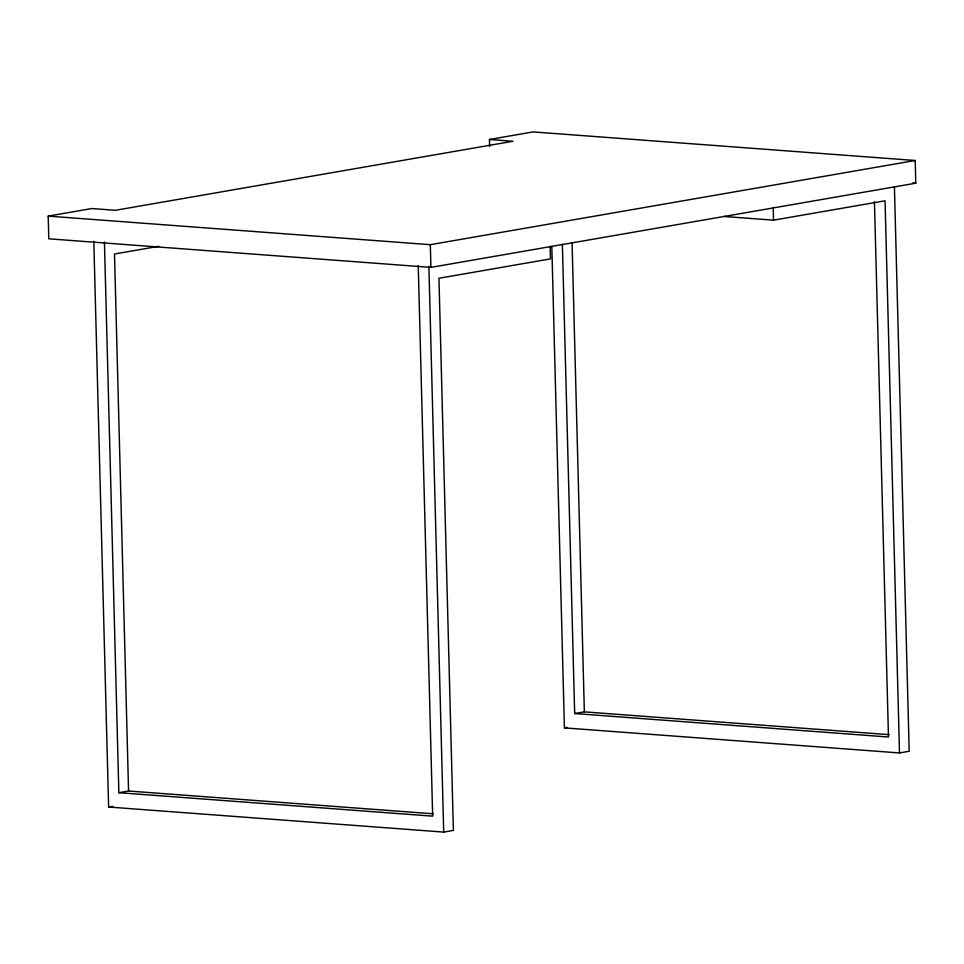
<?xml version="1.0" encoding="UTF-8"?>
<svg xmlns="http://www.w3.org/2000/svg" width="964" height="964" viewBox="0 0 964 964"><rect width="100%" height="100%" fill="white"/><g stroke="black" fill="none" stroke-linecap="round" stroke-linejoin="round"><path stroke-width="1.45" d="M489.459 139.491L533.092 131.911L915.21 160.494L915.8 183.184L430.908 267.377L48.79 238.807L48.2 216.117L91.845 208.537L115.355 210.297L512.969 141.25L489.459 139.491L489.64 146.576M158.771 246.314L114.499 254.002L128.561 791.01L118.861 792.697L104.437 242.06M48.2 216.117L430.318 244.687L915.21 160.494M724.012 216.466L773.514 220.166L885.048 200.801L899.496 752.944L564.422 727.88L551.818 246.447M562.374 244.217L574.664 713.541L584.353 711.866L889.157 734.664M93.809 241.265L108.619 807.025L112.776 806.302M564.422 727.88L567.193 727.398M108.619 807.025L443.705 832.089L453.393 830.402L438.945 278.259L550.468 258.894L550.143 246.519M899.496 752.944L909.197 751.257L894.423 186.992M912.8 182.955L915.8 183.184M574.664 713.541L888.471 737.014L874.444 201.512M128.561 791.01L433.354 813.809M118.861 792.697L432.667 816.159L418.243 265.534M773.188 207.79L773.514 220.166M572.062 242.47L584.353 711.866M430.318 244.687L430.908 267.377M428.884 266.329L443.705 832.089"/></g></svg>
